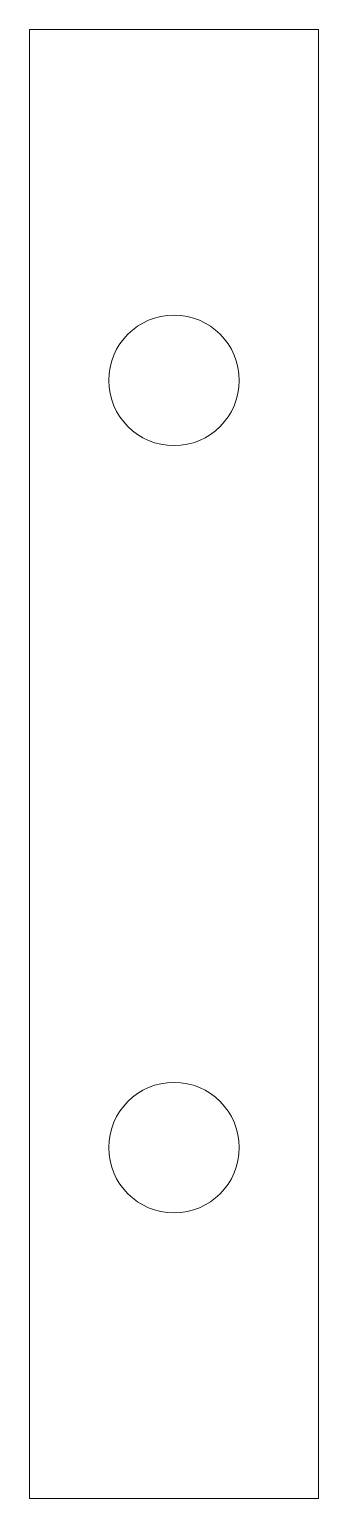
# Model space of a CAD drawing. Header units: inches. Extents: x -3.8 to 3.8, y -19.1 to 19.1.
import ezdxf

# ---------------------------------------------------------------- set-up
doc = ezdxf.new("R2010")
doc.units = ezdxf.units.IN
doc.header["$MEASUREMENT"] = 0
doc.layers.add('6', color=7, linetype='CONTINUOUS', true_color=0xffffff)
doc.layers.add('7', color=7, linetype='CONTINUOUS', true_color=0xffffff)

msp = doc.modelspace()

# ---------------------------------------------------------------- linework, layer by layer
at = {"layer": '6', "color": 163, "linetype": 'CONTINUOUS', "lineweight": 18}
for p, q in [((-3.77, 19.15, 1.65), (-3.77, -19.15, 1.65)), ((3.77, 19.15, 1.65), (-3.77, 19.15, 1.65)), ((3.77, -19.15, 1.65), (3.77, 19.15, 1.65)), ((-3.77, -19.15, 1.65), (3.77, -19.15, 1.65))]:
    msp.add_line(p, q, dxfattribs=at)
at = {"layer": '7', "color": 150, "linetype": 'CONTINUOUS', "lineweight": 18}
for centre in [(0, 10, 1.65), (0, -10, 1.65)]:
    msp.add_circle(centre, 1.7, dxfattribs=at)

doc.saveas('drawing.dxf')
